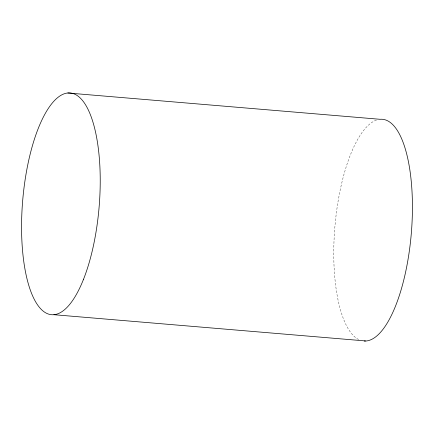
<?xml version="1.0" encoding="UTF-8"?>
<svg xmlns="http://www.w3.org/2000/svg" width="434" height="434" viewBox="0 0 434 434"><rect width="100%" height="100%" fill="white"/><g stroke="black" fill="none" stroke-linecap="round" stroke-linejoin="round"><path stroke-width="0.33" stroke-dasharray="2.17 1.63" d="M358.696 339.556A111.25 38.349 -85.2 0 1 334.869 227.085A111.25 38.349 -85.2 0 1 377.081 119.898"/><path stroke-width="0.65" d="M67.878 93.006L380.07 119.296A111.25 38.349 -85.2 0 1 411.812 226.559A111.25 38.349 -85.2 0 1 366.122 340.994L53.93 314.704M365.499 341.037A111.25 38.349 -85.2 0 1 364.245 341.037M83.35 279.702A111.25 38.349 -85.2 0 0 77.659 95.854A111.25 38.349 -85.2 0 0 21.7 236.009A111.25 38.349 -85.2 0 0 83.35 279.702"/></g></svg>
